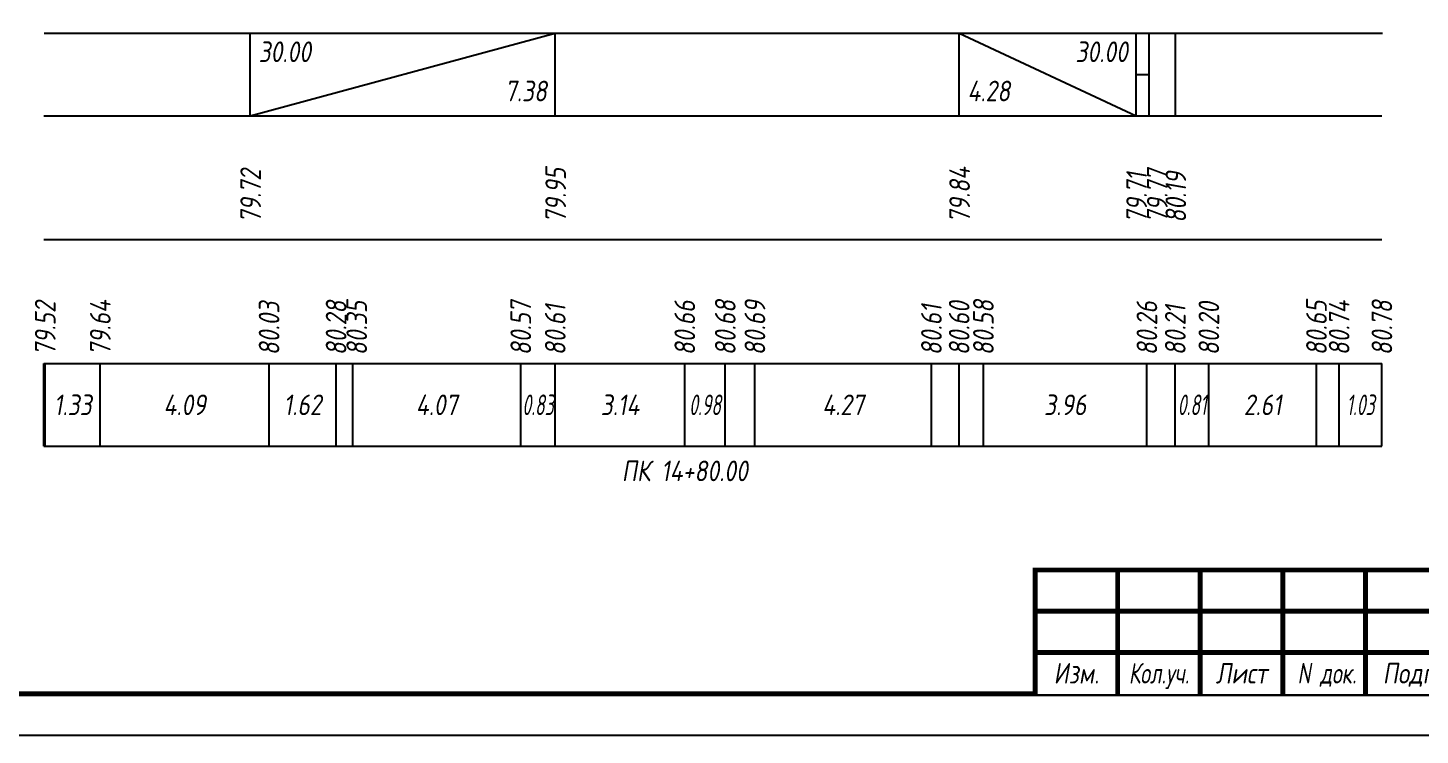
# Model space of a CAD drawing. Extents: x -717 to 1451, y -133302 to 233.
# Drawn here: x 78 to 246.6, y -23089.4 to -23003.8 of the extents above; entities that cross this region are included whole.
import ezdxf
from ezdxf.enums import TextEntityAlignment as Align

# ---------------------------------------------------------------- set-up
doc = ezdxf.new("R2010")
doc.units = 0
for name, color, linetype in [('Зарамочное оформление', 7, 'Continuous'), ('Код_510', 7, 'Continuous'), ('Код_516', 1, 'Continuous'), ('Подписи поперечников', 7, 'Continuous'), ('Таблица', 7, 'Continuous')]:
    doc.layers.add(name, color=color, linetype=linetype)
doc.styles.add('М', font='romand.shx', dxfattribs={"width": 0.8, "oblique": 10, "height": 2.5})

# ---------------------------------------------------------------- blocks, each defined once
blk = doc.blocks.new('Штамп')
at = {"linetype": 'Continuous'}
blk.add_wipeout([(199.95, -411.25), (384.95, -411.25), (384.95, -426.25), (199.95, -426.25)], dxfattribs=at).dxf.layer = 'Зарамочное оформление'
at = {"layer": 'Зарамочное оформление', "linetype": 'Continuous', "lineweight": -3, "const_width": 0.6, "flags": 128}
for points in [[(199.95, -426.25), (199.95, -411.25), (384.95, -411.25)], [(209.95, -411.25), (209.95, -426.25)], [(219.95, -411.25), (219.95, -426.25)], [(229.95, -411.25), (229.95, -426.25)], [(239.95, -411.25), (239.95, -426.25)], [(199.95, -416.25), (264.95, -416.25)], [(199.95, -421.25), (264.95, -421.25)]]:
    blk.add_lwpolyline(points, dxfattribs=at)
at = {"layer": 'Зарамочное оформление', "linetype": 'Continuous', "style": 'М', "oblique": 10}
for s, width, p in [('Изм.', 0.8, (204.95, -423.75)), ('Кол.уч.', 0.7, (214.95, -423.75)), ('Лист', 0.8, (224.95, -423.75)), ('N док.', 0.7, (235.28, -423.75)), ('Подпись', 0.8, (247.45, -423.75))]:
    blk.add_text(s, height=2.5, dxfattribs=dict(at, width=width)).set_placement(p, align=Align.MIDDLE_CENTER)
blk = doc.blocks.new('шифр')
blk.add_blockref('Штамп', (0, -22718))

msp = doc.modelspace()

# ---------------------------------------------------------------- linework, layer by layer
at = {"flags": 128}
msp.add_lwpolyline([(-30.054, -23089.421), (389.946, -23089.421), (389.946, -22792.421), (-30.054, -22792.421)], close=True, dxfattribs=at)
at = {"const_width": 0.6, "flags": 128}
msp.add_lwpolyline([(-10.054, -23084.421), (384.946, -23084.421), (384.946, -22797.421), (-10.054, -22797.421)], close=True, dxfattribs=at)
at = {"layer": 'Код_510'}
for p, q in [((79.946, -23054.421), (79.946, -23044.421)), ((80.132, -23054.421), (80.132, -23044.421)), ((86.799, -23054.421), (86.799, -23044.421)), ((107.228, -23054.421), (107.228, -23044.421)), ((115.339, -23054.421), (115.339, -23044.421)), ((117.349, -23054.421), (117.349, -23044.421)), ((137.698, -23054.421), (137.698, -23044.421)), ((141.868, -23054.421), (141.868, -23044.421)), ((157.549, -23054.421), (157.549, -23044.421)), ((162.452, -23054.421), (162.452, -23044.421)), ((166.04, -23054.421), (166.04, -23044.421)), ((187.406, -23054.421), (187.406, -23044.421)), ((190.766, -23054.421), (190.766, -23044.421)), ((193.699, -23054.421), (193.699, -23044.421)), ((213.489, -23054.421), (213.489, -23044.421)), ((216.925, -23054.421), (216.925, -23044.421)), ((220.99, -23054.421), (220.99, -23044.421)), ((234.018, -23054.421), (234.018, -23044.421)), ((236.763, -23054.421), (236.763, -23044.421)), ((241.937, -23054.421), (241.937, -23044.421))]:
    msp.add_line(p, q, dxfattribs=at)
at = {"layer": 'Код_516'}
for p, q in [((104.946, -23014.421), (104.946, -23004.421)), ((104.946, -23014.421), (141.868, -23004.421)), ((141.868, -23014.421), (141.868, -23004.421)), ((190.766, -23014.421), (190.766, -23004.421)), ((190.766, -23004.421), (212.191, -23014.421)), ((212.191, -23014.421), (212.191, -23004.421)), ((212.191, -23014.421), (212.191, -23004.421)), ((213.76, -23014.421), (213.76, -23004.421)), ((216.937, -23014.421), (216.937, -23004.421)), ((212.191, -23009.421), (213.76, -23009.421))]:
    msp.add_line(p, q, dxfattribs=at)
at = {"layer": 'Таблица'}
for p, q in [((80, -23004.421), (241.991, -23004.421)), ((79.946, -23014.421), (241.937, -23014.421)), ((79.946, -23029.421), (241.937, -23029.421)), ((79.946, -23044.421), (241.937, -23044.421)), ((79.946, -23054.421), (241.937, -23054.421))]:
    msp.add_line(p, q, dxfattribs=at)

# ---------------------------------------------------------------- texts
at = {"layer": 'Код_510', "style": 'М', "oblique": 10, "width": 0.8}
for s, p in [('79.52', (80.132, -23043.421)), ('79.64', (86.799, -23043.421)), ('80.03', (107.228, -23043.421)), ('80.28', (115.339, -23043.421)), ('80.35', (117.839, -23043.421)), ('80.57', (137.698, -23043.421)), ('80.61', (141.868, -23043.421)), ('80.66', (157.549, -23043.421)), ('80.68', (162.452, -23043.421)), ('80.69', (166.04, -23043.421)), ('80.61', (187.406, -23043.421)), ('80.60', (190.766, -23043.421)), ('80.58', (193.699, -23043.421)), ('80.26', (213.489, -23043.421)), ('80.21', (216.925, -23043.421)), ('80.20', (220.99, -23043.421)), ('80.65', (234.018, -23043.421)), ('80.74', (236.763, -23043.421)), ('80.78', (241.937, -23043.421))]:
    msp.add_text(s, height=2.5, rotation=90, dxfattribs=at).set_placement(p, align=Align.MIDDLE_LEFT)
at = {"layer": 'Код_510', "style": 'М', "oblique": 10}
for s, width, p in [('1.33', 0.8, (83.466, -23049.421)), ('4.09', 0.8, (97.013, -23049.421)), ('1.62', 0.8, (111.284, -23049.421)), ('4.07', 0.8, (127.524, -23049.421)), ('0.83', 0.6, (139.783, -23049.421)), ('3.14', 0.8, (149.709, -23049.421)), ('0.98', 0.6, (160.001, -23049.421)), ('4.27', 0.8, (176.723, -23049.421)), ('3.96', 0.8, (203.594, -23049.421)), ('0.81', 0.6, (218.958, -23049.421)), ('2.61', 0.8, (227.504, -23049.421)), ('1.03', 0.6, (239.35, -23049.421))]:
    msp.add_text(s, height=2.5, dxfattribs=dict(at, width=width)).set_placement(p, align=Align.MIDDLE_CENTER)
at = {"layer": 'Код_516', "style": 'М', "oblique": 10, "width": 0.8}
msp.add_text('30.00', height=2.5, dxfattribs=at).set_placement((105.946, -23005.421), align=Align.TOP_LEFT)
msp.add_text('30.00', height=2.5, dxfattribs=at).set_placement((211.191, -23005.421), align=Align.TOP_RIGHT)
msp.add_text('7.38', height=2.5, dxfattribs=at).set_placement((140.868, -23013.421), align=Align.BOTTOM_RIGHT)
msp.add_text('4.28', height=2.5, dxfattribs=at).set_placement((191.766, -23013.421), align=Align.BOTTOM_LEFT)
for s, p in [('79.72', (105, -23027.371)), ('79.95', (141.922, -23027.371)), ('79.84', (190.82, -23027.371)), ('79.77', (214.745, -23027.371)), ('80.19', (216.991, -23027.371)), ('79.71', (212.245, -23027.371))]:
    msp.add_text(s, height=2.5, rotation=90, dxfattribs=at).set_placement(p, align=Align.MIDDLE_LEFT)
at = {"layer": 'Подписи поперечников', "style": 'М', "oblique": 10, "width": 0.8}
msp.add_text('ПК 14+80.00', height=2.5, dxfattribs=at).set_placement((157.549, -23059.421), align=Align.BOTTOM_CENTER)

# ---------------------------------------------------------------- next in the draw order: block references
msp.add_blockref('шифр', (0, 59.829))

doc.saveas('drawing.dxf')
